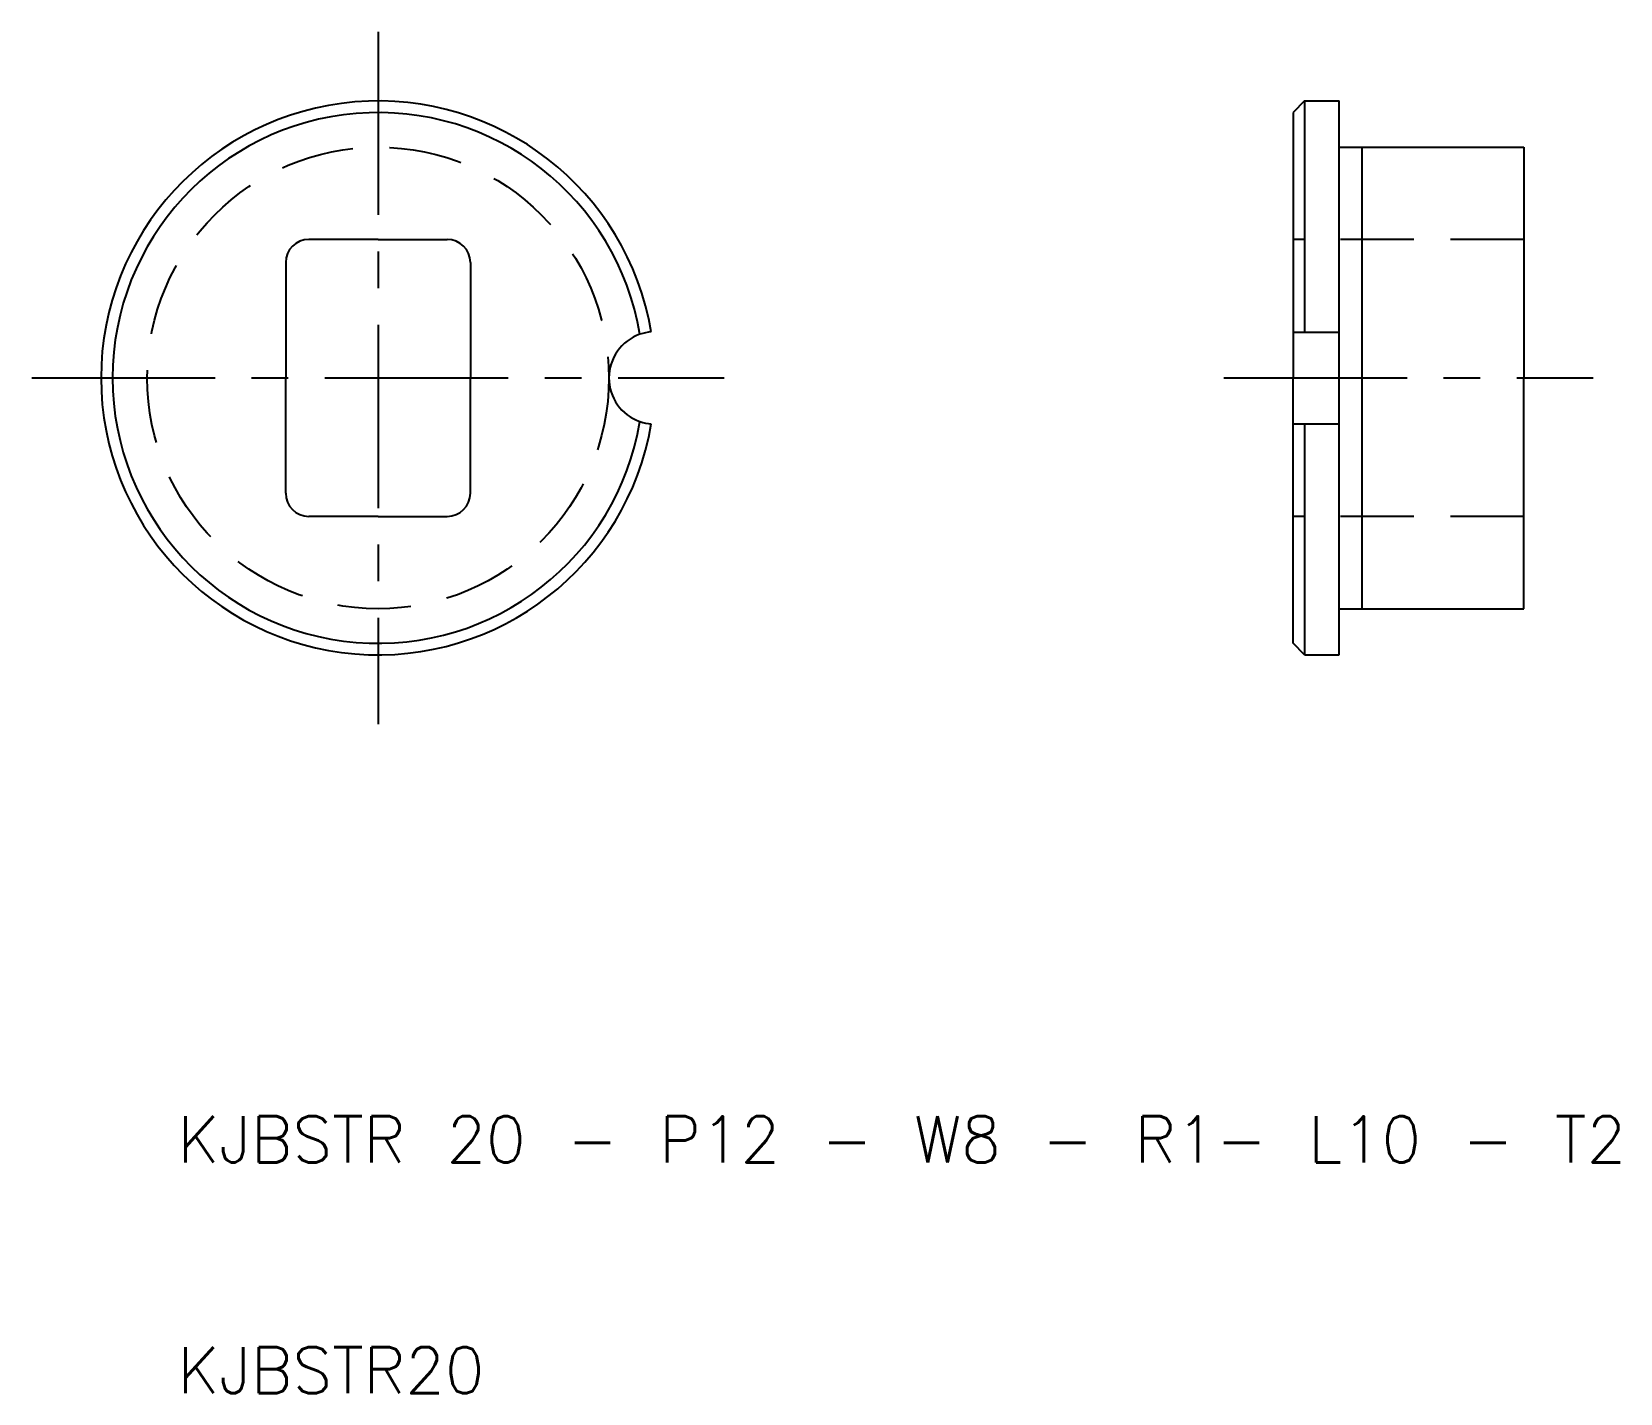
# Model space of a CAD drawing. Extents: x -4.6 to 64.2, y 6 to 65.
import ezdxf

# ---------------------------------------------------------------- set-up
doc = ezdxf.new("R2010")
doc.units = 0
doc.header["$LTSCALE"] = 0.25
doc.linetypes.add('CENTER', pattern=[50.8, 31.75, -6.35, 6.35, -6.35])
doc.linetypes.add('DASHED', pattern=[19.05, 12.7, -6.35])
doc.layers.get('0').update_dxf_attribs({"linetype": 'CONTINUOUS'})
doc.layers.add('CENTER', color=1, linetype='CENTER')
doc.styles.get("Standard").update_dxf_attribs({"font": 'txt.shx'})

msp = doc.modelspace()

# ---------------------------------------------------------------- linework, layer by layer
for p, q in [((50.5, 62), (50, 61.5)), ((50.5, 62), (50.5, 51.984)), ((50.5, 62), (52, 62)), ((52, 60), (52, 62)), ((50, 61.5), (50, 50)), ((52, 40), (52, 60)), ((52, 60), (60, 60)), ((53, 40), (53, 60)), ((60, 60), (60, 50)), ((10.365, 56), (7.365, 56)), ((10.365, 56), (13.365, 56)), ((6.365, 55), (6.365, 50)), ((14.365, 55), (14.365, 50)), ((50, 51.984), (52, 51.984)), ((6.365, 45), (6.365, 50)), ((14.365, 45), (14.365, 50)), ((50, 38.5), (50, 50)), ((60, 40), (60, 50)), ((50, 48.016), (52, 48.016)), ((50.5, 48.016), (50.5, 38)), ((10.365, 44), (7.365, 44)), ((10.365, 44), (13.365, 44)), ((52, 40), (60, 40)), ((52, 38), (52, 40)), ((50.5, 38), (50, 38.5)), ((50.5, 38), (52, 38))]:
    msp.add_line(p, q)
at = {"color": 3, "linetype": 'DASHED'}
for p, q in [((60, 56), (50, 56)), ((60, 44), (50, 44))]:
    msp.add_line(p, q, dxfattribs=at)
msp.add_circle((10.365, 50), 10, dxfattribs=at)
for centre, radius, start, end in [((10.365, 50), 12, 9.56038, 350.43962), ((10.365, 50), 11.5, 9.45566, 350.54434), ((7.365, 55), 1, 90, 180), ((13.365, 55), 1, 0, 90), ((22.365, 50), 2, 109.15501, 250.84499), ((22.365, 50), 2, 94.78019, 109.15501), ((22.365, 50), 2, 250.84499, 265.21981), ((7.365, 45), 1, 180, 270), ((13.365, 45), 1, 270, 0)]:
    msp.add_arc(centre, radius, start, end)
at = {"layer": 'CENTER', "color": 1, "linetype": 'CENTER'}
for p, q in [((10.365, 65), (10.365, 35)), ((-4.635, 50), (25.365, 50)), ((47, 50), (63, 50))]:
    msp.add_line(p, q, dxfattribs=at)

# ---------------------------------------------------------------- texts
for s, p in [('KJBSTR 20 - P12 - W8 - R1- L10 - T2', (1.688, 16.003)), ('KJBSTR20', (1.688, 6.003))]:
    msp.add_text(s, height=2).set_placement(p)

doc.saveas('drawing.dxf')
